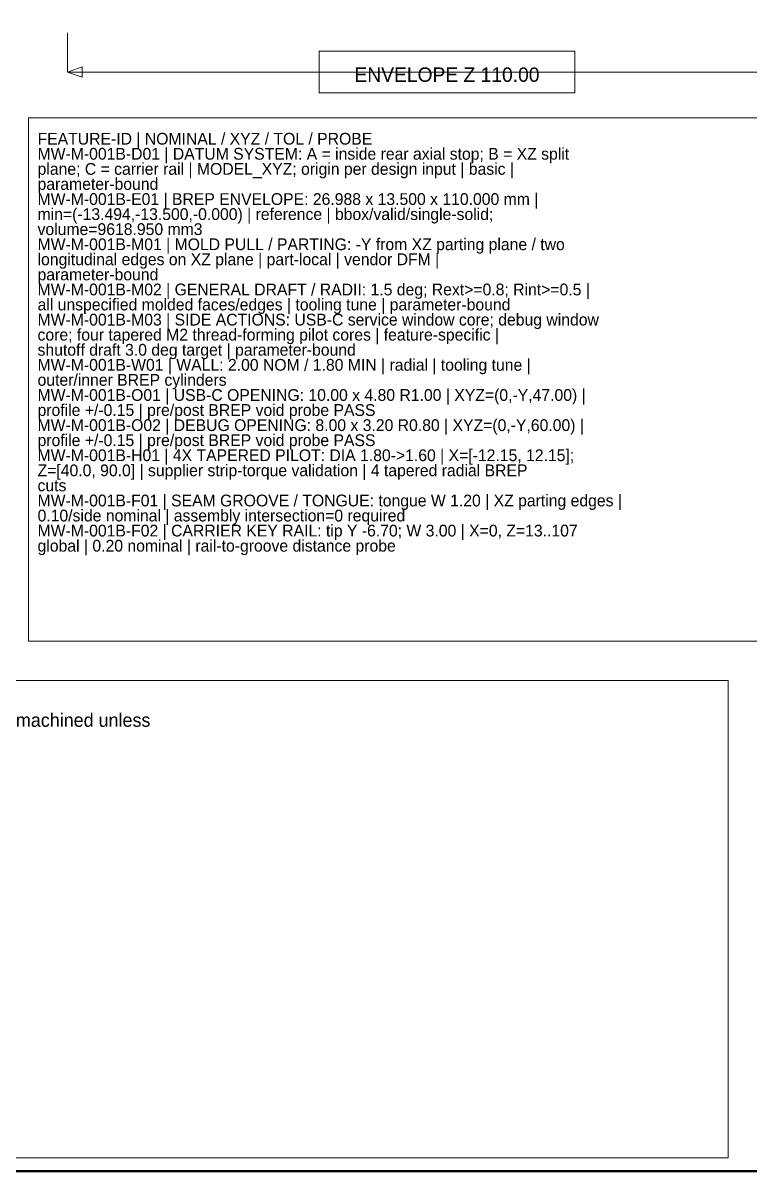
# Model space of a CAD drawing. Header units: millimetres. Extents: x 10 to 410, y 10 to 287.
# Drawn here: x 144.2 to 255.3, y 10 to 185.5 of the extents above; entities that cross this region are included whole.
import ezdxf
from ezdxf.enums import TextEntityAlignment as Align

# ---------------------------------------------------------------- set-up
doc = ezdxf.new("R2010")
doc.units = ezdxf.units.MM
for name, color, linetype, lineweight in [('BORDER', 7, 'CONTINUOUS', 50), ('DIMENSION', 2, 'CONTINUOUS', 18), ('NOTES', 7, 'CONTINUOUS', 18)]:
    doc.layers.add(name, color=color, linetype=linetype, lineweight=lineweight)

msp = doc.modelspace()

# ---------------------------------------------------------------- linework, layer by layer
at = {"layer": 'BORDER'}
msp.add_lwpolyline([(10, 10), (410, 10), (410, 287), (10, 287)], close=True, dxfattribs=at)
at = {"layer": 'DIMENSION'}
for p, q in [((151, 184), (151, 178)), ((151, 178), (267, 178))]:
    msp.add_line(p, q, dxfattribs=at)
for points in [[(189.45, 174.8), (228.55, 174.8), (228.55, 181.2), (189.45, 181.2)], [(151, 178), (153.2, 178.8), (153.2, 177.2)]]:
    msp.add_lwpolyline(points, close=True, dxfattribs=at)
at = {"layer": 'NOTES'}
for points in [[(145, 91), (273, 91), (273, 171), (145, 171)], [(14, 12), (252, 12), (252, 85), (14, 85)]]:
    msp.add_lwpolyline(points, close=True, dxfattribs=at)

# ---------------------------------------------------------------- texts
at = {"layer": 'DIMENSION'}
msp.add_text('ENVELOPE Z 110.00', height=2.2, dxfattribs=at).set_placement((209, 177.6), align=Align.MIDDLE_CENTER)
at = {"layer": 'NOTES'}
for s, height, p in [('FEATURE-ID | NOMINAL / XYZ / TOL / PROBE', 1.8, (146.4, 167.8)), ('MW-M-001B-D01 | DATUM SYSTEM: A = inside rear axial stop; B = XZ split', 1.8, (146.4, 165.5)), ('plane; C = carrier rail | MODEL_XYZ; origin per design input | basic |', 1.8, (146.4, 163.19)), ('parameter-bound', 1.8, (146.4, 160.89)), ('MW-M-001B-E01 | BREP ENVELOPE: 26.988 x 13.500 x 110.000 mm |', 1.8, (146.4, 158.58)), ('min=(-13.494,-13.500,-0.000) | reference | bbox/valid/single-solid;', 1.8, (146.4, 156.28)), ('volume=9618.950 mm3', 1.8, (146.4, 153.98)), ('MW-M-001B-M01 | MOLD PULL / PARTING: -Y from XZ parting plane / two', 1.8, (146.4, 151.67)), ('longitudinal edges on XZ plane | part-local | vendor DFM |', 1.8, (146.4, 149.37)), ('parameter-bound', 1.8, (146.4, 147.06)), ('MW-M-001B-M02 | GENERAL DRAFT / RADII: 1.5 deg; Rext>=0.8; Rint>=0.5 |', 1.8, (146.4, 144.76)), ('all unspecified molded faces/edges | tooling tune | parameter-bound', 1.8, (146.4, 142.46)), ('MW-M-001B-M03 | SIDE ACTIONS: USB-C service window core; debug window', 1.8, (146.4, 140.15)), ('core; four tapered M2 thread-forming pilot cores | feature-specific |', 1.8, (146.4, 137.85)), ('shutoff draft 3.0 deg target | parameter-bound', 1.8, (146.4, 135.54)), ('MW-M-001B-W01 | WALL: 2.00 NOM / 1.80 MIN | radial | tooling tune |', 1.8, (146.4, 133.24)), ('outer/inner BREP cylinders', 1.8, (146.4, 130.94)), ('MW-M-001B-O01 | USB-C OPENING: 10.00 x 4.80 R1.00 | XYZ=(0,-Y,47.00) |', 1.8, (146.4, 128.63)), ('profile +/-0.15 | pre/post BREP void probe PASS', 1.8, (146.4, 126.33)), ('MW-M-001B-O02 | DEBUG OPENING: 8.00 x 3.20 R0.80 | XYZ=(0,-Y,60.00) |', 1.8, (146.4, 124.02)), ('profile +/-0.15 | pre/post BREP void probe PASS', 1.8, (146.4, 121.72)), ('MW-M-001B-H01 | 4X TAPERED PILOT: DIA 1.80->1.60 | X=[-12.15, 12.15];', 1.8, (146.4, 119.42)), ('Z=[40.0, 90.0] | supplier strip-torque validation | 4 tapered radial BREP', 1.8, (146.4, 117.11)), ('cuts', 1.8, (146.4, 114.81)), ('MW-M-001B-F01 | SEAM GROOVE / TONGUE: tongue W 1.20 | XZ parting edges |', 1.8, (146.4, 112.5)), ('0.10/side nominal | assembly intersection=0 required', 1.8, (146.4, 110.2)), ('MW-M-001B-F02 | CARRIER KEY RAIL: tip Y -6.70; W 3.00 | X=0, Z=13..107', 1.8, (146.4, 107.9)), ('global | 0.20 nominal | rail-to-groove distance probe', 1.8, (146.4, 105.59)), ('2 PROCESS: injection molding; FINISH: SPI B-2 visual starting point on exposed grip; hidden/internal as-machined unless', 2.05, (15.4, 78.93))]:
    msp.add_text(s, height=height, dxfattribs=at).set_placement(p, align=Align.MIDDLE_LEFT)

doc.saveas('drawing.dxf')
